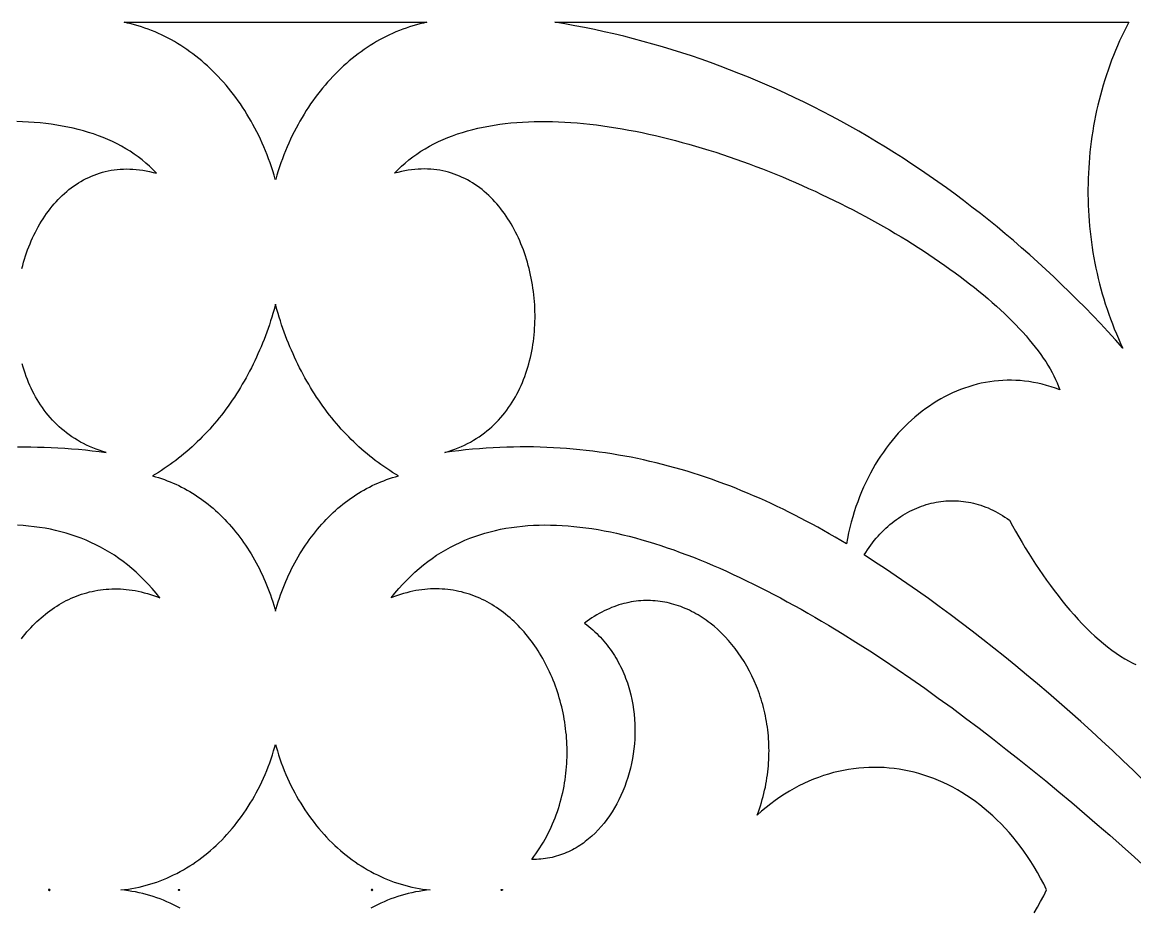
# Model space of a CAD drawing. Extents: x -4950 to -2150, y -1354 to 1346.
# Drawn here: x -3593.5 to -3401.8, y 543 to 695.6 of the extents above; entities that cross this region are included whole.
import ezdxf

# ---------------------------------------------------------------- set-up
doc = ezdxf.new("R2010")
doc.units = 0
doc.layers.add('LAYER_1', color=18, linetype='CONTINUOUS')

msp = doc.modelspace()

# ---------------------------------------------------------------- linework, layer by layer
at = {"layer": 'LAYER_1'}
for points in [[(-3549.84, 668.48), (-3549.87, 668.57), (-3550.08, 669.29), (-3550.3, 670), (-3550.53, 670.7), (-3550.78, 671.4), (-3551.03, 672.09), (-3551.29, 672.78), (-3551.56, 673.45), (-3551.84, 674.12), (-3552.13, 674.78), (-3552.43, 675.44), (-3552.74, 676.08), (-3553.06, 676.72), (-3553.38, 677.35), (-3553.72, 677.97), (-3554.06, 678.59), (-3554.41, 679.19), (-3554.77, 679.79), (-3555.14, 680.38), (-3555.52, 680.96), (-3555.9, 681.53), (-3556.29, 682.09), (-3556.69, 682.64), (-3557.1, 683.19), (-3557.52, 683.72), (-3557.94, 684.25), (-3558.37, 684.76), (-3558.81, 685.27), (-3559.25, 685.76), (-3559.7, 686.25), (-3560.16, 686.73), (-3560.63, 687.19), (-3561.1, 687.65), (-3561.58, 688.09), (-3562.06, 688.53), (-3562.55, 688.95), (-3563.05, 689.36), (-3563.56, 689.77), (-3564.07, 690.16), (-3564.58, 690.54), (-3565.1, 690.91), (-3565.63, 691.26), (-3566.16, 691.61), (-3566.7, 691.94), (-3567.24, 692.27), (-3567.79, 692.58), (-3568.34, 692.88), (-3568.9, 693.16), (-3569.46, 693.44), (-3570.03, 693.7), (-3570.6, 693.95), (-3571.18, 694.19), (-3571.76, 694.41), (-3572.35, 694.62), (-3572.94, 694.82), (-3573.53, 695), (-3574.13, 695.18), (-3574.73, 695.33), (-3575.33, 695.48), (-3575.94, 695.61), (-3549.84, 695.61), (-3523.74, 695.61), (-3524.35, 695.48), (-3524.95, 695.33), (-3525.55, 695.18), (-3526.15, 695), (-3526.74, 694.82), (-3527.33, 694.62), (-3527.92, 694.41), (-3528.5, 694.19), (-3529.08, 693.95), (-3529.65, 693.7), (-3530.22, 693.44), (-3530.78, 693.16), (-3531.34, 692.88), (-3531.89, 692.58), (-3532.44, 692.27), (-3532.98, 691.94), (-3533.52, 691.61), (-3534.05, 691.26), (-3534.58, 690.91), (-3535.1, 690.54), (-3535.61, 690.16), (-3536.12, 689.77), (-3536.63, 689.36), (-3537.12, 688.95), (-3537.62, 688.53), (-3538.1, 688.09), (-3538.58, 687.65), (-3539.05, 687.19), (-3539.52, 686.73), (-3539.97, 686.25), (-3540.43, 685.76), (-3540.87, 685.27), (-3541.31, 684.76), (-3541.74, 684.25), (-3542.16, 683.72), (-3542.58, 683.19), (-3542.99, 682.64), (-3543.39, 682.09), (-3543.78, 681.53), (-3544.16, 680.96), (-3544.54, 680.38), (-3544.91, 679.79), (-3545.27, 679.19), (-3545.62, 678.59), (-3545.96, 677.97), (-3546.3, 677.35), (-3546.62, 676.72), (-3546.94, 676.08), (-3547.25, 675.44), (-3547.55, 674.78), (-3547.84, 674.12), (-3548.12, 673.45), (-3548.39, 672.78), (-3548.65, 672.09), (-3548.9, 671.4), (-3549.15, 670.7), (-3549.38, 670), (-3549.6, 669.29), (-3549.81, 668.57)], [(-3402.78, 695.61), (-3403.2, 694.82), (-3403.6, 694.02), (-3403.99, 693.21), (-3404.37, 692.39), (-3404.74, 691.57), (-3405.09, 690.75), (-3405.43, 689.91), (-3405.75, 689.07), (-3406.07, 688.23), (-3406.37, 687.38), (-3406.66, 686.53), (-3406.94, 685.67), (-3407.2, 684.8), (-3407.45, 683.93), (-3407.69, 683.06), (-3407.92, 682.18), (-3408.13, 681.3), (-3408.34, 680.41), (-3408.52, 679.53), (-3408.7, 678.63), (-3408.86, 677.74), (-3409.01, 676.84), (-3409.15, 675.94), (-3409.28, 675.04), (-3409.39, 674.13), (-3409.49, 673.23), (-3409.58, 672.32), (-3409.65, 671.41), (-3409.71, 670.5), (-3409.76, 669.59), (-3409.8, 668.67), (-3409.82, 667.76), (-3409.83, 666.85), (-3409.83, 665.93), (-3409.82, 665.02), (-3409.79, 664.1), (-3409.75, 663.19), (-3409.7, 662.28), (-3409.63, 661.37), (-3409.55, 660.45), (-3409.46, 659.55), (-3409.36, 658.64), (-3409.24, 657.73), (-3409.11, 656.83), (-3408.97, 655.92), (-3408.81, 655.02), (-3408.65, 654.13), (-3408.46, 653.23), (-3408.27, 652.34), (-3408.06, 651.45), (-3407.84, 650.57), (-3407.61, 649.69), (-3407.37, 648.81), (-3407.11, 647.93), (-3406.84, 647.07), (-3406.55, 646.2), (-3406.26, 645.34), (-3405.95, 644.49), (-3405.62, 643.64), (-3405.29, 642.79), (-3404.94, 641.95), (-3404.58, 641.12), (-3404.2, 640.29), (-3403.82, 639.47), (-3405.1, 640.9), (-3406.4, 642.32), (-3407.7, 643.71), (-3409.01, 645.09), (-3410.34, 646.46), (-3411.67, 647.8), (-3413.01, 649.13), (-3414.37, 650.45), (-3415.73, 651.75), (-3417.1, 653.03), (-3418.48, 654.29), (-3419.87, 655.54), (-3421.26, 656.77), (-3422.67, 657.98), (-3424.08, 659.17), (-3425.5, 660.35), (-3426.94, 661.51), (-3428.38, 662.66), (-3429.82, 663.78), (-3431.28, 664.89), (-3432.74, 665.98), (-3434.21, 667.06), (-3435.69, 668.12), (-3437.18, 669.15), (-3438.67, 670.18), (-3440.17, 671.18), (-3441.68, 672.17), (-3443.2, 673.13), (-3444.72, 674.08), (-3446.25, 675.02), (-3447.79, 675.93), (-3449.33, 676.83), (-3450.88, 677.7), (-3452.44, 678.56), (-3454, 679.41), (-3455.57, 680.23), (-3457.15, 681.03), (-3458.73, 681.82), (-3460.32, 682.59), (-3461.91, 683.34), (-3463.51, 684.07), (-3465.12, 684.78), (-3466.73, 685.47), (-3468.35, 686.15), (-3469.97, 686.81), (-3471.6, 687.44), (-3473.23, 688.06), (-3474.87, 688.66), (-3476.51, 689.24), (-3478.16, 689.8), (-3479.81, 690.34), (-3481.47, 690.86), (-3483.13, 691.37), (-3484.8, 691.85), (-3486.47, 692.32), (-3488.15, 692.76), (-3489.83, 693.19), (-3491.51, 693.59), (-3493.2, 693.98), (-3494.89, 694.34), (-3496.58, 694.69), (-3498.28, 695.02), (-3499.98, 695.32), (-3501.69, 695.61)], [(-3529.35, 669.6), (-3528.75, 670.21), (-3528.14, 670.79), (-3527.5, 671.35), (-3526.85, 671.89), (-3526.17, 672.41), (-3525.48, 672.9), (-3524.77, 673.38), (-3524.04, 673.82), (-3523.3, 674.25), (-3522.53, 674.66), (-3521.75, 675.04), (-3520.95, 675.4), (-3520.14, 675.74), (-3519.31, 676.06), (-3518.47, 676.36), (-3517.61, 676.64), (-3516.74, 676.9), (-3515.85, 677.14), (-3514.95, 677.36), (-3514.03, 677.55), (-3513.1, 677.73), (-3512.16, 677.89), (-3511.21, 678.04), (-3510.24, 678.16), (-3509.26, 678.26), (-3508.27, 678.35), (-3507.27, 678.42), (-3506.26, 678.47), (-3505.24, 678.5), (-3504.21, 678.52), (-3503.17, 678.51), (-3502.12, 678.5), (-3501.06, 678.46), (-3499.99, 678.41), (-3498.92, 678.34), (-3497.84, 678.26), (-3496.75, 678.16), (-3495.65, 678.04), (-3494.55, 677.91), (-3493.44, 677.77), (-3492.32, 677.6), (-3491.2, 677.43), (-3490.08, 677.24), (-3488.94, 677.04), (-3487.81, 676.82), (-3486.67, 676.59), (-3485.53, 676.34), (-3484.38, 676.08), (-3483.23, 675.81), (-3482.08, 675.53), (-3480.93, 675.23), (-3479.77, 674.92), (-3478.62, 674.6), (-3477.46, 674.27), (-3476.3, 673.92), (-3475.14, 673.57), (-3473.98, 673.2), (-3472.82, 672.82), (-3471.67, 672.43), (-3470.51, 672.03), (-3469.36, 671.62), (-3468.2, 671.2), (-3467.05, 670.77), (-3465.9, 670.33), (-3464.76, 669.88), (-3463.62, 669.42), (-3462.48, 668.95), (-3461.34, 668.47), (-3460.21, 667.99), (-3459.09, 667.49), (-3457.97, 666.99), (-3456.86, 666.48), (-3455.75, 665.96), (-3454.65, 665.44), (-3453.55, 664.91), (-3452.46, 664.37), (-3451.38, 663.82), (-3450.31, 663.27), (-3449.24, 662.71), (-3448.19, 662.14), (-3447.14, 661.57), (-3446.1, 661), (-3445.07, 660.42), (-3444.05, 659.83), (-3443.05, 659.24), (-3442.05, 658.64), (-3441.06, 658.04), (-3440.09, 657.43), (-3439.12, 656.82), (-3438.17, 656.21), (-3437.23, 655.59), (-3436.31, 654.97), (-3435.39, 654.35), (-3434.5, 653.72), (-3433.61, 653.09), (-3432.74, 652.46), (-3431.88, 651.83), (-3431.04, 651.19), (-3430.22, 650.55), (-3429.41, 649.91), (-3428.62, 649.27), (-3427.84, 648.63), (-3427.08, 647.99), (-3426.34, 647.35), (-3425.61, 646.7), (-3424.91, 646.06), (-3424.22, 645.41), (-3423.55, 644.77), (-3422.9, 644.13), (-3422.27, 643.48), (-3421.66, 642.84), (-3421.07, 642.2), (-3420.5, 641.56), (-3419.95, 640.92), (-3419.42, 640.29), (-3418.91, 639.65), (-3418.43, 639.02), (-3417.97, 638.39), (-3417.53, 637.76), (-3417.11, 637.14), (-3416.72, 636.52), (-3416.35, 635.9), (-3416.01, 635.29), (-3415.69, 634.68), (-3415.4, 634.07), (-3415.13, 633.47), (-3414.89, 632.87), (-3414.67, 632.28), (-3415.43, 632.56), (-3416.19, 632.82), (-3416.95, 633.04), (-3417.71, 633.25), (-3418.48, 633.42), (-3419.24, 633.57), (-3420, 633.69), (-3420.76, 633.79), (-3421.51, 633.86), (-3422.27, 633.91), (-3423.02, 633.93), (-3423.78, 633.92), (-3424.52, 633.9), (-3425.27, 633.85), (-3426.01, 633.77), (-3426.75, 633.67), (-3427.49, 633.55), (-3428.22, 633.4), (-3428.94, 633.23), (-3429.66, 633.04), (-3430.38, 632.82), (-3431.09, 632.59), (-3431.79, 632.33), (-3432.49, 632.05), (-3433.18, 631.75), (-3433.86, 631.42), (-3434.54, 631.08), (-3435.2, 630.71), (-3435.87, 630.33), (-3436.52, 629.92), (-3437.16, 629.49), (-3437.8, 629.05), (-3438.42, 628.58), (-3439.04, 628.1), (-3439.64, 627.59), (-3440.24, 627.07), (-3440.83, 626.53), (-3441.4, 625.97), (-3441.96, 625.39), (-3442.52, 624.79), (-3443.06, 624.18), (-3443.58, 623.55), (-3444.1, 622.9), (-3444.6, 622.23), (-3445.09, 621.55), (-3445.57, 620.85), (-3446.03, 620.14), (-3446.48, 619.41), (-3446.91, 618.66), (-3447.33, 617.9), (-3447.73, 617.12), (-3448.12, 616.33), (-3448.49, 615.52), (-3448.85, 614.7), (-3449.19, 613.86), (-3449.51, 613.01), (-3449.82, 612.15), (-3450.11, 611.27), (-3450.38, 610.38), (-3450.64, 609.47), (-3450.87, 608.56), (-3451.09, 607.63), (-3451.28, 606.69), (-3451.46, 605.73), (-3452.44, 606.32), (-3453.42, 606.9), (-3454.41, 607.47), (-3455.39, 608.04), (-3456.38, 608.59), (-3457.38, 609.13), (-3458.37, 609.67), (-3459.37, 610.19), (-3460.37, 610.71), (-3461.37, 611.21), (-3462.38, 611.71), (-3463.39, 612.2), (-3464.4, 612.67), (-3465.42, 613.14), (-3466.43, 613.59), (-3467.46, 614.04), (-3468.48, 614.47), (-3469.51, 614.9), (-3470.54, 615.31), (-3471.57, 615.72), (-3472.61, 616.11), (-3473.65, 616.49), (-3474.69, 616.86), (-3475.74, 617.22), (-3476.79, 617.57), (-3477.84, 617.91), (-3478.9, 618.24), (-3479.96, 618.55), (-3481.03, 618.85), (-3482.09, 619.15), (-3483.16, 619.43), (-3484.24, 619.69), (-3485.32, 619.95), (-3486.4, 620.19), (-3487.48, 620.43), (-3488.57, 620.65), (-3489.66, 620.86), (-3490.76, 621.05), (-3491.86, 621.23), (-3492.96, 621.41), (-3494.07, 621.56), (-3495.18, 621.71), (-3496.3, 621.84), (-3497.42, 621.96), (-3498.54, 622.07), (-3499.67, 622.16), (-3500.8, 622.24), (-3501.93, 622.31), (-3503.07, 622.36), (-3504.22, 622.4), (-3505.36, 622.43), (-3506.52, 622.44), (-3507.67, 622.44), (-3508.83, 622.42), (-3509.99, 622.4), (-3511.16, 622.35), (-3512.34, 622.29), (-3513.51, 622.22), (-3514.69, 622.14), (-3515.88, 622.04), (-3517.07, 621.92), (-3518.26, 621.79), (-3519.46, 621.65), (-3520.67, 621.49), (-3520.07, 621.67), (-3519.48, 621.86), (-3518.91, 622.06), (-3518.35, 622.28), (-3517.8, 622.51), (-3517.26, 622.76), (-3516.74, 623.02), (-3516.23, 623.29), (-3515.73, 623.58), (-3515.24, 623.88), (-3514.77, 624.19), (-3514.3, 624.51), (-3513.85, 624.85), (-3513.41, 625.19), (-3512.99, 625.55), (-3512.57, 625.92), (-3512.17, 626.3), (-3511.78, 626.68), (-3511.4, 627.08), (-3511.03, 627.49), (-3510.67, 627.91), (-3510.33, 628.34), (-3509.99, 628.77), (-3509.67, 629.22), (-3509.36, 629.67), (-3509.06, 630.13), (-3508.78, 630.6), (-3508.5, 631.08), (-3508.23, 631.56), (-3507.98, 632.05), (-3507.74, 632.55), (-3507.51, 633.05), (-3507.29, 633.56), (-3507.08, 634.08), (-3506.88, 634.6), (-3506.69, 635.13), (-3506.51, 635.66), (-3506.35, 636.2), (-3506.19, 636.74), (-3506.05, 637.28), (-3505.91, 637.83), (-3505.79, 638.39), (-3505.68, 638.94), (-3505.57, 639.5), (-3505.48, 640.07), (-3505.4, 640.63), (-3505.33, 641.2), (-3505.27, 641.77), (-3505.22, 642.34), (-3505.18, 642.91), (-3505.15, 643.49), (-3505.13, 644.06), (-3505.12, 644.64), (-3505.12, 645.21), (-3505.13, 645.79), (-3505.14, 646.37), (-3505.17, 646.94), (-3505.21, 647.52), (-3505.26, 648.09), (-3505.32, 648.66), (-3505.39, 649.24), (-3505.47, 649.81), (-3505.55, 650.37), (-3505.65, 650.94), (-3505.76, 651.5), (-3505.87, 652.06), (-3506, 652.62), (-3506.13, 653.17), (-3506.28, 653.72), (-3506.43, 654.26), (-3506.59, 654.8), (-3506.76, 655.34), (-3506.94, 655.87), (-3507.13, 656.4), (-3507.33, 656.92), (-3507.54, 657.43), (-3507.75, 657.94), (-3507.98, 658.45), (-3508.21, 658.94), (-3508.46, 659.43), (-3508.71, 659.92), (-3508.97, 660.39), (-3509.23, 660.86), (-3509.51, 661.32), (-3509.8, 661.77), (-3510.09, 662.21), (-3510.39, 662.65), (-3510.7, 663.07), (-3511.02, 663.49), (-3511.35, 663.9), (-3511.68, 664.3), (-3512.02, 664.68), (-3512.37, 665.06), (-3512.73, 665.43), (-3513.1, 665.78), (-3513.48, 666.13), (-3513.86, 666.46), (-3514.25, 666.78), (-3514.65, 667.09), (-3515.05, 667.38), (-3515.47, 667.67), (-3515.89, 667.94), (-3516.32, 668.2), (-3516.75, 668.44), (-3517.2, 668.67), (-3517.65, 668.89), (-3518.11, 669.1), (-3518.57, 669.28), (-3519.04, 669.46), (-3519.52, 669.62), (-3520.01, 669.76), (-3520.51, 669.89), (-3521.01, 670), (-3521.52, 670.1), (-3522.03, 670.18), (-3522.56, 670.24), (-3523.08, 670.29), (-3523.62, 670.31), (-3524.16, 670.33), (-3524.71, 670.32), (-3525.27, 670.3), (-3525.83, 670.25), (-3526.4, 670.19), (-3526.98, 670.11), (-3527.56, 670.01), (-3528.15, 669.89), (-3528.75, 669.75)], [(-3549.84, 594.17), (-3549.72, 594.58), (-3549.55, 595.18), (-3549.36, 595.78), (-3549.17, 596.37), (-3548.97, 596.95), (-3548.76, 597.53), (-3548.54, 598.11), (-3548.31, 598.68), (-3548.08, 599.24), (-3547.84, 599.8), (-3547.59, 600.35), (-3547.33, 600.89), (-3547.06, 601.43), (-3546.79, 601.96), (-3546.51, 602.49), (-3546.23, 603.01), (-3545.93, 603.52), (-3545.63, 604.03), (-3545.32, 604.53), (-3545.01, 605.02), (-3544.68, 605.51), (-3544.35, 605.99), (-3544.02, 606.46), (-3543.67, 606.92), (-3543.32, 607.38), (-3542.97, 607.83), (-3542.61, 608.27), (-3542.24, 608.7), (-3541.86, 609.13), (-3541.48, 609.55), (-3541.09, 609.95), (-3540.7, 610.35), (-3540.3, 610.75), (-3539.9, 611.13), (-3539.49, 611.5), (-3539.07, 611.87), (-3538.65, 612.23), (-3538.22, 612.58), (-3537.79, 612.91), (-3537.35, 613.24), (-3536.9, 613.56), (-3536.45, 613.87), (-3536, 614.17), (-3535.54, 614.47), (-3535.08, 614.75), (-3534.61, 615.02), (-3534.13, 615.28), (-3533.65, 615.53), (-3533.17, 615.77), (-3532.68, 616), (-3532.19, 616.22), (-3531.69, 616.43), (-3531.19, 616.62), (-3530.69, 616.81), (-3530.18, 616.99), (-3529.66, 617.15), (-3529.15, 617.3), (-3528.62, 617.44), (-3529.14, 617.75), (-3529.66, 618.06), (-3530.16, 618.38), (-3530.67, 618.71), (-3531.17, 619.05), (-3531.67, 619.4), (-3532.16, 619.75), (-3532.64, 620.12), (-3533.12, 620.49), (-3533.6, 620.87), (-3534.07, 621.25), (-3534.54, 621.65), (-3535, 622.05), (-3535.46, 622.46), (-3535.91, 622.88), (-3536.35, 623.3), (-3536.79, 623.73), (-3537.23, 624.17), (-3537.66, 624.62), (-3538.08, 625.07), (-3538.5, 625.53), (-3538.92, 626), (-3539.33, 626.47), (-3539.73, 626.95), (-3540.13, 627.44), (-3540.52, 627.94), (-3540.91, 628.44), (-3541.29, 628.95), (-3541.66, 629.46), (-3542.03, 629.98), (-3542.39, 630.51), (-3542.75, 631.04), (-3543.1, 631.58), (-3543.45, 632.12), (-3543.78, 632.67), (-3544.12, 633.23), (-3544.44, 633.79), (-3544.76, 634.36), (-3545.08, 634.93), (-3545.38, 635.51), (-3545.68, 636.09), (-3545.98, 636.68), (-3546.27, 637.28), (-3546.55, 637.88), (-3546.82, 638.48), (-3547.09, 639.09), (-3547.35, 639.71), (-3547.61, 640.32), (-3547.86, 640.95), (-3548.1, 641.58), (-3548.33, 642.21), (-3548.56, 642.85), (-3548.78, 643.49), (-3548.99, 644.14), (-3549.2, 644.79), (-3549.4, 645.44), (-3549.59, 646.1), (-3549.77, 646.77), (-3549.84, 647.02), (-3549.91, 646.77), (-3550.09, 646.1), (-3550.28, 645.44), (-3550.48, 644.79), (-3550.69, 644.14), (-3550.9, 643.49), (-3551.12, 642.85), (-3551.35, 642.21), (-3551.58, 641.58), (-3551.82, 640.95), (-3552.07, 640.32), (-3552.33, 639.71), (-3552.59, 639.09), (-3552.86, 638.48), (-3553.13, 637.88), (-3553.41, 637.28), (-3553.7, 636.68), (-3553.99, 636.09), (-3554.3, 635.51), (-3554.6, 634.93), (-3554.92, 634.36), (-3555.24, 633.79), (-3555.56, 633.23), (-3555.9, 632.67), (-3556.23, 632.12), (-3556.58, 631.58), (-3556.93, 631.04), (-3557.29, 630.51), (-3557.65, 629.98), (-3558.02, 629.46), (-3558.39, 628.95), (-3558.77, 628.44), (-3559.16, 627.94), (-3559.55, 627.44), (-3559.95, 626.95), (-3560.35, 626.47), (-3560.76, 626), (-3561.18, 625.53), (-3561.59, 625.07), (-3562.02, 624.62), (-3562.45, 624.17), (-3562.89, 623.73), (-3563.33, 623.3), (-3563.77, 622.88), (-3564.22, 622.46), (-3564.68, 622.05), (-3565.14, 621.65), (-3565.61, 621.25), (-3566.08, 620.87), (-3566.56, 620.49), (-3567.04, 620.12), (-3567.52, 619.75), (-3568.01, 619.4), (-3568.51, 619.05), (-3569.01, 618.71), (-3569.51, 618.38), (-3570.02, 618.06), (-3570.54, 617.75), (-3571.06, 617.44), (-3570.53, 617.3), (-3570.02, 617.15), (-3569.5, 616.99), (-3568.99, 616.81), (-3568.49, 616.62), (-3567.99, 616.43), (-3567.49, 616.22), (-3567, 616), (-3566.51, 615.77), (-3566.03, 615.53), (-3565.55, 615.28), (-3565.07, 615.02), (-3564.6, 614.75), (-3564.14, 614.47), (-3563.68, 614.17), (-3563.23, 613.87), (-3562.78, 613.56), (-3562.33, 613.24), (-3561.89, 612.91), (-3561.46, 612.58), (-3561.03, 612.23), (-3560.61, 611.87), (-3560.19, 611.5), (-3559.78, 611.13), (-3559.38, 610.75), (-3558.98, 610.35), (-3558.59, 609.95), (-3558.2, 609.55), (-3557.82, 609.13), (-3557.44, 608.7), (-3557.07, 608.27), (-3556.71, 607.83), (-3556.35, 607.38), (-3556.01, 606.92), (-3555.66, 606.46), (-3555.33, 605.99), (-3555, 605.51), (-3554.67, 605.02), (-3554.36, 604.53), (-3554.05, 604.03), (-3553.75, 603.52), (-3553.45, 603.01), (-3553.17, 602.49), (-3552.89, 601.96), (-3552.61, 601.43), (-3552.35, 600.89), (-3552.09, 600.35), (-3551.84, 599.8), (-3551.6, 599.24), (-3551.37, 598.68), (-3551.14, 598.11), (-3550.92, 597.53), (-3550.71, 596.95), (-3550.51, 596.37), (-3550.32, 595.78), (-3550.13, 595.18), (-3549.95, 594.58)], [(-3588.65, 546.12), (-3588.73, 546.18), (-3588.81, 546.21), (-3588.85, 546.21), (-3588.89, 546.2), (-3588.93, 546.17), (-3588.97, 546.12), (-3588.93, 546.08), (-3588.89, 546.05), (-3588.85, 546.03), (-3588.81, 546.04), (-3588.73, 546.07)], [(-3566.61, 546.12), (-3566.57, 546.17), (-3566.53, 546.2), (-3566.5, 546.21), (-3566.46, 546.21), (-3566.38, 546.18), (-3566.3, 546.12), (-3566.38, 546.07), (-3566.46, 546.04), (-3566.5, 546.03), (-3566.53, 546.05), (-3566.57, 546.08)], [(-3533.07, 546.12), (-3533.11, 546.17), (-3533.14, 546.2), (-3533.18, 546.21), (-3533.22, 546.21), (-3533.3, 546.18), (-3533.38, 546.12), (-3533.3, 546.07), (-3533.22, 546.04), (-3533.18, 546.03), (-3533.14, 546.05), (-3533.11, 546.08)], [(-3511.03, 546.12), (-3510.95, 546.18), (-3510.87, 546.21), (-3510.83, 546.21), (-3510.79, 546.2), (-3510.75, 546.17), (-3510.71, 546.12), (-3510.75, 546.08), (-3510.79, 546.05), (-3510.83, 546.03), (-3510.87, 546.04), (-3510.95, 546.07)]]:
    msp.add_lwpolyline(points, close=True, dxfattribs=at)
for points in [[(-3593.55, 653.17), (-3593.4, 653.72), (-3593.25, 654.26), (-3593.09, 654.8), (-3592.92, 655.34), (-3592.74, 655.87), (-3592.55, 656.4), (-3592.35, 656.92), (-3592.14, 657.43), (-3591.92, 657.94), (-3591.7, 658.45), (-3591.47, 658.94), (-3591.22, 659.43), (-3590.97, 659.92), (-3590.71, 660.39), (-3590.45, 660.86), (-3590.17, 661.32), (-3589.88, 661.77), (-3589.59, 662.21), (-3589.29, 662.65), (-3588.98, 663.07), (-3588.66, 663.49), (-3588.33, 663.9), (-3588, 664.3), (-3587.66, 664.68), (-3587.3, 665.06), (-3586.95, 665.43), (-3586.58, 665.78), (-3586.2, 666.13), (-3585.82, 666.46), (-3585.43, 666.78), (-3585.03, 667.09), (-3584.63, 667.38), (-3584.21, 667.67), (-3583.79, 667.94), (-3583.36, 668.2), (-3582.93, 668.44), (-3582.48, 668.67), (-3582.03, 668.89), (-3581.57, 669.1), (-3581.11, 669.28), (-3580.64, 669.46), (-3580.15, 669.62), (-3579.67, 669.76), (-3579.17, 669.89), (-3578.67, 670), (-3578.16, 670.1), (-3577.65, 670.18), (-3577.12, 670.24), (-3576.59, 670.29), (-3576.06, 670.31), (-3575.52, 670.33), (-3574.97, 670.32), (-3574.41, 670.3), (-3573.85, 670.25), (-3573.28, 670.19), (-3572.7, 670.11), (-3572.12, 670.01), (-3571.53, 669.89), (-3570.93, 669.75), (-3570.33, 669.6), (-3570.93, 670.21), (-3571.54, 670.79), (-3572.18, 671.35), (-3572.83, 671.89), (-3573.51, 672.41), (-3574.2, 672.9), (-3574.91, 673.38), (-3575.64, 673.82), (-3576.38, 674.25), (-3577.15, 674.66), (-3577.93, 675.04), (-3578.73, 675.4), (-3579.54, 675.74), (-3580.37, 676.06), (-3581.21, 676.36), (-3582.07, 676.64), (-3582.94, 676.9), (-3583.83, 677.14), (-3584.73, 677.36), (-3585.65, 677.55), (-3586.58, 677.73), (-3587.52, 677.89), (-3588.47, 678.04), (-3589.44, 678.16), (-3590.42, 678.26), (-3591.41, 678.35), (-3592.41, 678.42), (-3593.42, 678.47), (-3594.44, 678.5)], [(-3594.32, 622.43), (-3593.16, 622.44), (-3592.01, 622.44), (-3590.85, 622.42), (-3589.68, 622.4), (-3588.52, 622.35), (-3587.34, 622.29), (-3586.17, 622.22), (-3584.99, 622.14), (-3583.8, 622.04), (-3582.61, 621.92), (-3581.42, 621.79), (-3580.22, 621.65), (-3579.01, 621.49), (-3579.61, 621.67), (-3580.2, 621.86), (-3580.77, 622.06), (-3581.33, 622.28), (-3581.88, 622.51), (-3582.42, 622.76), (-3582.94, 623.02), (-3583.45, 623.29), (-3583.95, 623.58), (-3584.44, 623.88), (-3584.91, 624.19), (-3585.38, 624.51), (-3585.83, 624.85), (-3586.27, 625.19), (-3586.69, 625.55), (-3587.11, 625.92), (-3587.51, 626.3), (-3587.9, 626.68), (-3588.28, 627.08), (-3588.65, 627.49), (-3589.01, 627.91), (-3589.35, 628.34), (-3589.69, 628.77), (-3590.01, 629.22), (-3590.32, 629.67), (-3590.62, 630.13), (-3590.9, 630.6), (-3591.18, 631.08), (-3591.45, 631.56), (-3591.7, 632.05), (-3591.94, 632.55), (-3592.17, 633.05), (-3592.39, 633.56), (-3592.6, 634.08), (-3592.8, 634.6), (-3592.99, 635.13), (-3593.17, 635.66), (-3593.33, 636.2), (-3593.49, 636.74)], [(-3400.23, 564.93), (-3402, 566.67), (-3403.8, 568.4), (-3405.6, 570.11), (-3407.42, 571.8), (-3409.25, 573.48), (-3411.09, 575.14), (-3412.93, 576.79), (-3414.79, 578.42), (-3416.66, 580.03), (-3418.53, 581.62), (-3420.4, 583.19), (-3422.28, 584.74), (-3424.16, 586.27), (-3426.05, 587.77), (-3427.93, 589.26), (-3429.81, 590.72), (-3431.7, 592.15), (-3433.58, 593.56), (-3435.46, 594.94), (-3437.33, 596.3), (-3439.2, 597.63), (-3441.06, 598.93), (-3442.91, 600.2), (-3444.75, 601.44), (-3446.59, 602.65), (-3448.41, 603.84), (-3448.14, 604.28), (-3447.85, 604.71), (-3447.56, 605.12), (-3447.26, 605.53), (-3446.96, 605.93), (-3446.65, 606.32), (-3446.33, 606.7), (-3446.01, 607.07), (-3445.68, 607.43), (-3445.34, 607.78), (-3445, 608.12), (-3444.66, 608.45), (-3444.31, 608.76), (-3443.95, 609.07), (-3443.59, 609.37), (-3443.22, 609.65), (-3442.85, 609.93), (-3442.48, 610.19), (-3442.1, 610.44), (-3441.72, 610.69), (-3441.33, 610.92), (-3440.94, 611.14), (-3440.54, 611.35), (-3440.15, 611.55), (-3439.75, 611.73), (-3439.34, 611.91), (-3438.94, 612.07), (-3438.53, 612.23), (-3438.11, 612.37), (-3437.7, 612.5), (-3437.28, 612.62), (-3436.86, 612.73), (-3436.44, 612.82), (-3436.02, 612.91), (-3435.6, 612.98), (-3435.17, 613.04), (-3434.74, 613.09), (-3434.32, 613.13), (-3433.89, 613.16), (-3433.46, 613.17), (-3433.03, 613.17), (-3432.6, 613.16), (-3432.17, 613.14), (-3431.73, 613.11), (-3431.3, 613.06), (-3430.87, 613), (-3430.44, 612.93), (-3430.01, 612.85), (-3429.58, 612.75), (-3429.16, 612.65), (-3428.73, 612.52), (-3428.3, 612.39), (-3427.88, 612.25), (-3427.46, 612.09), (-3427.04, 611.92), (-3426.62, 611.73), (-3426.2, 611.54), (-3425.78, 611.33), (-3425.37, 611.11), (-3424.96, 610.87), (-3424.55, 610.62), (-3424.15, 610.36), (-3423.75, 610.09), (-3423.35, 609.8), (-3422.84, 608.85), (-3422.3, 607.9), (-3421.76, 606.95), (-3421.2, 606), (-3420.63, 605.05), (-3420.05, 604.1), (-3419.45, 603.16), (-3418.85, 602.22), (-3418.23, 601.3), (-3417.6, 600.38), (-3416.96, 599.47), (-3416.31, 598.57), (-3415.65, 597.69), (-3414.98, 596.82), (-3414.31, 595.96), (-3413.62, 595.13), (-3412.93, 594.31), (-3412.23, 593.51), (-3411.53, 592.73), (-3410.82, 591.97), (-3410.1, 591.24), (-3409.38, 590.53), (-3408.65, 589.85), (-3407.92, 589.2), (-3407.18, 588.57), (-3406.44, 587.98), (-3405.7, 587.42), (-3404.96, 586.89), (-3404.21, 586.39), (-3403.46, 585.93), (-3402.71, 585.51), (-3402.34, 585.32), (-3401.96, 585.13), (-3401.59, 584.95)], [(-3593.63, 589.4), (-3593.32, 589.79), (-3593, 590.18), (-3592.68, 590.56), (-3592.35, 590.93), (-3592.01, 591.29), (-3591.67, 591.65), (-3591.32, 592), (-3590.97, 592.34), (-3590.61, 592.67), (-3590.25, 593), (-3589.88, 593.31), (-3589.5, 593.62), (-3589.12, 593.92), (-3588.73, 594.21), (-3588.34, 594.49), (-3587.94, 594.76), (-3587.54, 595.02), (-3587.14, 595.27), (-3586.72, 595.51), (-3586.31, 595.74), (-3585.89, 595.96), (-3585.46, 596.17), (-3585.03, 596.37), (-3584.59, 596.55), (-3584.15, 596.73), (-3583.71, 596.9), (-3583.26, 597.05), (-3582.81, 597.2), (-3582.35, 597.33), (-3581.89, 597.45), (-3581.42, 597.56), (-3580.95, 597.66), (-3580.48, 597.74), (-3580.01, 597.82), (-3579.52, 597.88), (-3579.04, 597.93), (-3578.55, 597.96), (-3578.06, 597.98), (-3577.57, 597.99), (-3577.07, 597.99), (-3576.57, 597.97), (-3576.06, 597.94), (-3575.55, 597.89), (-3575.04, 597.84), (-3574.53, 597.76), (-3574.01, 597.68), (-3573.49, 597.57), (-3572.97, 597.46), (-3572.45, 597.33), (-3571.92, 597.18), (-3571.39, 597.02), (-3570.86, 596.85), (-3570.32, 596.66), (-3569.79, 596.45), (-3570.43, 597.26), (-3571.09, 598.04), (-3571.77, 598.79), (-3572.45, 599.51), (-3573.15, 600.2), (-3573.87, 600.86), (-3574.59, 601.5), (-3575.33, 602.11), (-3576.08, 602.69), (-3576.84, 603.24), (-3577.61, 603.77), (-3578.39, 604.27), (-3579.19, 604.74), (-3580, 605.18), (-3580.81, 605.6), (-3581.64, 606), (-3582.48, 606.37), (-3583.33, 606.71), (-3584.19, 607.03), (-3585.06, 607.32), (-3585.94, 607.59), (-3586.83, 607.84), (-3587.73, 608.06), (-3588.64, 608.25), (-3589.56, 608.43), (-3590.49, 608.58), (-3591.43, 608.7), (-3592.38, 608.81), (-3593.33, 608.89), (-3594.3, 608.95)], [(-3419.09, 542.17), (-3418.53, 543.12), (-3417.99, 544.1), (-3417.46, 545.1), (-3416.95, 546.12), (-3417.46, 547.15), (-3417.99, 548.15), (-3418.53, 549.12), (-3419.09, 550.07), (-3419.67, 551), (-3420.26, 551.9), (-3420.87, 552.78), (-3421.49, 553.63), (-3422.13, 554.45), (-3422.78, 555.25), (-3423.44, 556.03), (-3424.12, 556.78), (-3424.81, 557.51), (-3425.52, 558.21), (-3426.23, 558.88), (-3426.96, 559.53), (-3427.7, 560.16), (-3428.44, 560.75), (-3429.2, 561.33), (-3429.97, 561.87), (-3430.75, 562.39), (-3431.54, 562.89), (-3432.33, 563.35), (-3433.13, 563.8), (-3433.95, 564.21), (-3434.76, 564.6), (-3435.59, 564.96), (-3436.42, 565.3), (-3437.26, 565.61), (-3438.1, 565.89), (-3438.95, 566.15), (-3439.8, 566.38), (-3440.65, 566.58), (-3441.51, 566.75), (-3442.38, 566.9), (-3443.24, 567.02), (-3444.11, 567.12), (-3444.98, 567.18), (-3445.85, 567.22), (-3446.72, 567.23), (-3447.6, 567.22), (-3448.47, 567.17), (-3449.34, 567.1), (-3450.21, 567), (-3451.08, 566.87), (-3451.95, 566.71), (-3452.82, 566.53), (-3453.69, 566.32), (-3454.55, 566.08), (-3455.41, 565.81), (-3456.26, 565.51), (-3457.11, 565.18), (-3457.96, 564.83), (-3458.8, 564.45), (-3459.63, 564.03), (-3460.46, 563.59), (-3461.29, 563.12), (-3462.1, 562.62), (-3462.91, 562.1), (-3463.71, 561.54), (-3464.51, 560.95), (-3465.29, 560.34), (-3466.07, 559.69), (-3466.83, 559.02), (-3466.63, 559.55), (-3466.45, 560.08), (-3466.27, 560.61), (-3466.11, 561.15), (-3465.95, 561.68), (-3465.81, 562.21), (-3465.67, 562.74), (-3465.55, 563.28), (-3465.43, 563.81), (-3465.33, 564.34), (-3465.23, 564.87), (-3465.15, 565.4), (-3465.07, 565.93), (-3465, 566.45), (-3464.95, 566.98), (-3464.9, 567.5), (-3464.86, 568.03), (-3464.83, 568.55), (-3464.81, 569.07), (-3464.8, 569.59), (-3464.79, 570.11), (-3464.8, 570.62), (-3464.81, 571.13), (-3464.84, 571.65), (-3464.87, 572.15), (-3464.91, 572.66), (-3464.96, 573.17), (-3465.02, 573.67), (-3465.08, 574.17), (-3465.15, 574.66), (-3465.23, 575.16), (-3465.32, 575.65), (-3465.42, 576.13), (-3465.52, 576.62), (-3465.63, 577.1), (-3465.75, 577.57), (-3465.88, 578.05), (-3466.01, 578.52), (-3466.16, 578.98), (-3466.3, 579.45), (-3466.46, 579.9), (-3466.62, 580.36), (-3466.79, 580.81), (-3466.97, 581.25), (-3467.34, 582.13), (-3467.73, 582.99), (-3468.16, 583.83), (-3468.6, 584.65), (-3469.08, 585.45), (-3469.57, 586.23), (-3470.09, 586.98), (-3470.62, 587.71), (-3471.18, 588.41), (-3471.76, 589.09), (-3472.36, 589.75), (-3472.98, 590.37), (-3473.61, 590.97), (-3474.27, 591.54), (-3474.93, 592.08), (-3475.27, 592.33), (-3475.62, 592.58), (-3475.97, 592.83), (-3476.32, 593.06), (-3476.67, 593.29), (-3477.03, 593.5), (-3477.39, 593.71), (-3477.76, 593.91), (-3478.13, 594.11), (-3478.5, 594.29), (-3478.88, 594.46), (-3479.25, 594.63), (-3479.63, 594.79), (-3480.02, 594.93), (-3480.4, 595.07), (-3480.79, 595.2), (-3481.18, 595.32), (-3481.58, 595.43), (-3481.97, 595.53), (-3482.37, 595.62), (-3482.77, 595.7), (-3483.17, 595.77), (-3483.58, 595.83), (-3483.98, 595.88), (-3484.39, 595.92), (-3484.8, 595.95), (-3485.21, 595.97), (-3485.63, 595.98), (-3486.04, 595.98), (-3486.45, 595.96), (-3486.87, 595.94), (-3487.29, 595.9), (-3487.71, 595.86), (-3488.13, 595.8), (-3488.55, 595.73), (-3488.97, 595.65), (-3489.39, 595.55), (-3489.81, 595.45), (-3490.24, 595.33), (-3490.66, 595.21), (-3491.08, 595.06), (-3491.51, 594.91), (-3491.93, 594.75), (-3492.36, 594.57), (-3492.78, 594.38), (-3493.2, 594.18), (-3493.63, 593.96), (-3494.05, 593.73), (-3494.47, 593.49), (-3494.9, 593.24), (-3495.32, 592.97), (-3495.74, 592.69), (-3496.16, 592.4), (-3496.58, 592.09), (-3496.21, 591.8), (-3495.85, 591.51), (-3495.49, 591.21), (-3495.15, 590.91), (-3494.81, 590.6), (-3494.48, 590.28), (-3494.17, 589.96), (-3493.85, 589.64), (-3493.55, 589.31), (-3493.26, 588.97), (-3492.97, 588.63), (-3492.7, 588.28), (-3492.43, 587.93), (-3492.17, 587.58), (-3491.91, 587.22), (-3491.67, 586.86), (-3491.43, 586.49), (-3491.21, 586.12), (-3490.99, 585.74), (-3490.77, 585.36), (-3490.57, 584.98), (-3490.37, 584.6), (-3490.18, 584.21), (-3490, 583.82), (-3489.83, 583.42), (-3489.66, 583.02), (-3489.51, 582.62), (-3489.36, 582.22), (-3489.21, 581.82), (-3489.08, 581.41), (-3488.83, 580.58), (-3488.62, 579.75), (-3488.43, 578.92), (-3488.27, 578.08), (-3488.14, 577.23), (-3488.03, 576.38), (-3487.96, 575.52), (-3487.91, 574.67), (-3487.89, 573.82), (-3487.9, 572.96), (-3487.94, 572.11), (-3488, 571.26), (-3488.08, 570.41), (-3488.2, 569.57), (-3488.33, 568.74), (-3488.5, 567.91), (-3488.68, 567.09), (-3488.9, 566.28), (-3489.13, 565.47), (-3489.39, 564.68), (-3489.67, 563.91), (-3489.98, 563.14), (-3490.31, 562.39), (-3490.66, 561.66), (-3491.03, 560.94), (-3491.42, 560.24), (-3491.84, 559.56), (-3492.27, 558.89), (-3492.73, 558.25), (-3493.21, 557.63), (-3493.7, 557.03), (-3494.22, 556.46), (-3494.76, 555.91), (-3495.31, 555.39), (-3495.88, 554.89), (-3496.47, 554.43), (-3496.78, 554.2), (-3497.08, 553.99), (-3497.4, 553.78), (-3497.71, 553.58), (-3498.03, 553.39), (-3498.36, 553.2), (-3498.68, 553.02), (-3499.02, 552.86), (-3499.35, 552.7), (-3499.69, 552.54), (-3500.04, 552.4), (-3500.39, 552.27), (-3500.74, 552.14), (-3501.1, 552.02), (-3501.46, 551.92), (-3501.82, 551.82), (-3502.19, 551.73), (-3502.56, 551.65), (-3502.94, 551.58), (-3503.32, 551.52), (-3503.7, 551.47), (-3504.09, 551.43), (-3504.48, 551.4), (-3504.87, 551.38), (-3505.27, 551.37), (-3505.67, 551.38), (-3505.31, 551.86), (-3504.96, 552.35), (-3504.62, 552.85), (-3504.3, 553.35), (-3503.98, 553.85), (-3503.68, 554.36), (-3503.39, 554.87), (-3503.11, 555.39), (-3502.84, 555.91), (-3502.58, 556.43), (-3502.34, 556.95), (-3502.1, 557.48), (-3501.88, 558.01), (-3501.66, 558.55), (-3501.46, 559.08), (-3501.27, 559.62), (-3501.09, 560.16), (-3500.92, 560.7), (-3500.76, 561.25), (-3500.61, 561.79), (-3500.47, 562.34), (-3500.35, 562.89), (-3500.23, 563.44), (-3500.12, 563.99), (-3500.02, 564.54), (-3499.94, 565.1), (-3499.86, 565.65), (-3499.79, 566.21), (-3499.73, 566.76), (-3499.69, 567.31), (-3499.65, 567.87), (-3499.62, 568.42), (-3499.6, 568.98), (-3499.59, 569.53), (-3499.59, 570.08), (-3499.6, 570.63), (-3499.61, 571.18), (-3499.64, 571.73), (-3499.68, 572.28), (-3499.72, 572.83), (-3499.78, 573.37), (-3499.84, 573.92), (-3499.91, 574.46), (-3499.99, 575), (-3500.08, 575.53), (-3500.18, 576.07), (-3500.28, 576.6), (-3500.4, 577.13), (-3500.52, 577.65), (-3500.65, 578.18), (-3500.79, 578.7), (-3500.94, 579.21), (-3501.09, 579.73), (-3501.25, 580.24), (-3501.42, 580.74), (-3501.6, 581.24), (-3501.79, 581.74), (-3501.98, 582.23), (-3502.18, 582.72), (-3502.39, 583.2), (-3502.61, 583.68), (-3502.83, 584.16), (-3503.06, 584.63), (-3503.3, 585.09), (-3503.54, 585.55), (-3503.79, 586), (-3504.05, 586.45), (-3504.32, 586.89), (-3504.59, 587.32), (-3504.87, 587.75), (-3505.15, 588.17), (-3505.45, 588.59), (-3505.75, 588.99), (-3506.05, 589.4), (-3506.36, 589.79), (-3506.68, 590.18), (-3507, 590.56), (-3507.33, 590.93), (-3507.67, 591.29), (-3508.01, 591.65), (-3508.36, 592), (-3508.71, 592.34), (-3509.07, 592.67), (-3509.43, 593), (-3509.8, 593.31), (-3510.18, 593.62), (-3510.56, 593.92), (-3510.95, 594.21), (-3511.34, 594.49), (-3511.73, 594.76), (-3512.14, 595.02), (-3512.54, 595.27), (-3512.96, 595.51), (-3513.37, 595.74), (-3513.79, 595.96), (-3514.22, 596.17), (-3514.65, 596.37), (-3515.09, 596.55), (-3515.53, 596.73), (-3515.97, 596.9), (-3516.42, 597.05), (-3516.87, 597.2), (-3517.33, 597.33), (-3517.79, 597.45), (-3518.26, 597.56), (-3518.72, 597.66), (-3519.2, 597.74), (-3519.67, 597.82), (-3520.16, 597.88), (-3520.64, 597.93), (-3521.13, 597.96), (-3521.62, 597.98), (-3522.11, 597.99), (-3522.61, 597.99), (-3523.11, 597.97), (-3523.62, 597.94), (-3524.12, 597.89), (-3524.64, 597.84), (-3525.15, 597.76), (-3525.67, 597.68), (-3526.19, 597.57), (-3526.71, 597.46), (-3527.23, 597.33), (-3527.76, 597.18), (-3528.29, 597.02), (-3528.82, 596.85), (-3529.36, 596.66), (-3529.89, 596.45), (-3529.25, 597.26), (-3528.59, 598.04), (-3527.91, 598.79), (-3527.22, 599.51), (-3526.52, 600.2), (-3525.81, 600.86), (-3525.09, 601.5), (-3524.35, 602.11), (-3523.6, 602.69), (-3522.84, 603.24), (-3522.07, 603.77), (-3521.29, 604.27), (-3520.49, 604.74), (-3519.68, 605.18), (-3518.87, 605.6), (-3518.04, 606), (-3517.2, 606.37), (-3516.35, 606.71), (-3515.49, 607.03), (-3514.62, 607.32), (-3513.74, 607.59), (-3512.85, 607.84), (-3511.95, 608.06), (-3511.04, 608.25), (-3510.12, 608.43), (-3509.19, 608.58), (-3508.25, 608.7), (-3507.3, 608.81), (-3506.35, 608.89), (-3505.38, 608.95), (-3504.41, 608.98), (-3503.43, 609), (-3502.44, 608.99), (-3501.44, 608.96), (-3500.44, 608.91), (-3499.43, 608.84), (-3498.41, 608.75), (-3497.38, 608.64), (-3496.35, 608.51), (-3495.3, 608.36), (-3494.26, 608.19), (-3493.2, 608), (-3492.14, 607.79), (-3491.07, 607.56), (-3490, 607.31), (-3488.92, 607.04), (-3487.83, 606.76), (-3486.74, 606.46), (-3485.65, 606.14), (-3484.54, 605.8), (-3483.44, 605.45), (-3482.33, 605.08), (-3481.21, 604.69), (-3480.09, 604.28), (-3478.96, 603.86), (-3477.83, 603.43), (-3476.7, 602.98), (-3475.56, 602.51), (-3474.41, 602.03), (-3473.27, 601.53), (-3472.12, 601.02), (-3470.96, 600.49), (-3469.81, 599.95), (-3468.65, 599.39), (-3467.49, 598.82), (-3466.32, 598.24), (-3465.15, 597.65), (-3463.98, 597.04), (-3462.81, 596.42), (-3461.64, 595.78), (-3460.46, 595.14), (-3459.28, 594.48), (-3458.1, 593.81), (-3456.92, 593.13), (-3455.74, 592.44), (-3454.56, 591.73), (-3452.19, 590.29), (-3449.82, 588.81), (-3447.45, 587.29), (-3445.07, 585.74), (-3442.7, 584.15), (-3440.34, 582.52), (-3437.97, 580.87), (-3435.62, 579.18), (-3433.26, 577.47), (-3430.92, 575.73), (-3428.59, 573.97), (-3426.27, 572.19), (-3423.96, 570.39), (-3421.66, 568.57), (-3419.38, 566.74), (-3417.11, 564.89), (-3414.86, 563.03), (-3412.63, 561.17), (-3410.42, 559.29), (-3408.23, 557.41), (-3406.07, 555.53), (-3403.93, 553.64), (-3401.81, 551.76), (-3399.72, 549.87)], [(-3566.27, 542.98), (-3566.83, 543.27), (-3567.39, 543.56), (-3567.97, 543.83), (-3568.54, 544.08), (-3569.12, 544.33), (-3569.71, 544.56), (-3570.3, 544.77), (-3570.9, 544.97), (-3571.5, 545.16), (-3572.11, 545.33), (-3572.72, 545.49), (-3573.33, 545.63), (-3573.95, 545.76), (-3574.58, 545.87), (-3575.2, 545.97), (-3575.84, 546.06), (-3576.47, 546.12), (-3575.84, 546.19), (-3575.2, 546.27), (-3574.58, 546.37), (-3573.95, 546.49), (-3573.33, 546.61), (-3572.72, 546.76), (-3572.11, 546.91), (-3571.5, 547.09), (-3570.9, 547.27), (-3570.3, 547.48), (-3569.71, 547.69), (-3569.12, 547.92), (-3568.54, 548.16), (-3567.97, 548.42), (-3567.39, 548.69), (-3566.83, 548.97), (-3566.27, 549.27), (-3565.72, 549.58), (-3565.17, 549.9), (-3564.63, 550.24), (-3564.09, 550.58), (-3563.56, 550.94), (-3563.04, 551.31), (-3562.52, 551.7), (-3562.01, 552.09), (-3561.51, 552.5), (-3561.02, 552.92), (-3560.53, 553.35), (-3560.05, 553.79), (-3559.58, 554.24), (-3559.11, 554.71), (-3558.65, 555.18), (-3558.2, 555.67), (-3557.76, 556.16), (-3557.33, 556.67), (-3556.91, 557.18), (-3556.49, 557.71), (-3556.08, 558.24), (-3555.68, 558.79), (-3555.29, 559.34), (-3554.91, 559.9), (-3554.54, 560.48), (-3554.18, 561.06), (-3553.82, 561.65), (-3553.48, 562.25), (-3553.15, 562.86), (-3552.82, 563.47), (-3552.51, 564.1), (-3552.21, 564.73), (-3551.91, 565.37), (-3551.63, 566.02), (-3551.36, 566.67), (-3551.09, 567.34), (-3550.84, 568.01), (-3550.6, 568.68), (-3550.37, 569.37), (-3550.16, 570.06), (-3549.95, 570.76), (-3549.84, 571.15), (-3549.73, 570.76), (-3549.52, 570.06), (-3549.31, 569.37), (-3549.08, 568.68), (-3548.84, 568.01), (-3548.58, 567.34), (-3548.32, 566.67), (-3548.05, 566.02), (-3547.77, 565.37), (-3547.47, 564.73), (-3547.17, 564.1), (-3546.86, 563.47), (-3546.53, 562.86), (-3546.2, 562.25), (-3545.85, 561.65), (-3545.5, 561.06), (-3545.14, 560.48), (-3544.77, 559.9), (-3544.39, 559.34), (-3544, 558.79), (-3543.6, 558.24), (-3543.19, 557.71), (-3542.77, 557.18), (-3542.35, 556.67), (-3541.92, 556.16), (-3541.47, 555.67), (-3541.03, 555.18), (-3540.57, 554.71), (-3540.1, 554.24), (-3539.63, 553.79), (-3539.15, 553.35), (-3538.66, 552.92), (-3538.17, 552.5), (-3537.67, 552.09), (-3537.16, 551.7), (-3536.64, 551.31), (-3536.12, 550.94), (-3535.59, 550.58), (-3535.05, 550.24), (-3534.51, 549.9), (-3533.96, 549.58), (-3533.41, 549.27), (-3532.85, 548.97), (-3532.29, 548.69), (-3531.71, 548.42), (-3531.14, 548.16), (-3530.56, 547.92), (-3529.97, 547.69), (-3529.38, 547.48), (-3528.78, 547.27), (-3528.18, 547.09), (-3527.57, 546.91), (-3526.96, 546.76), (-3526.35, 546.61), (-3525.73, 546.49), (-3525.1, 546.37), (-3524.48, 546.27), (-3523.84, 546.19), (-3523.21, 546.12), (-3523.84, 546.06), (-3524.48, 545.97), (-3525.1, 545.87), (-3525.73, 545.76), (-3526.35, 545.63), (-3526.96, 545.49), (-3527.57, 545.33), (-3528.18, 545.16), (-3528.78, 544.97), (-3529.38, 544.77), (-3529.97, 544.56), (-3530.56, 544.33), (-3531.14, 544.08), (-3531.71, 543.83), (-3532.29, 543.56), (-3532.85, 543.27), (-3533.41, 542.98)]]:
    msp.add_lwpolyline(points, dxfattribs=at)

doc.saveas('drawing.dxf')
